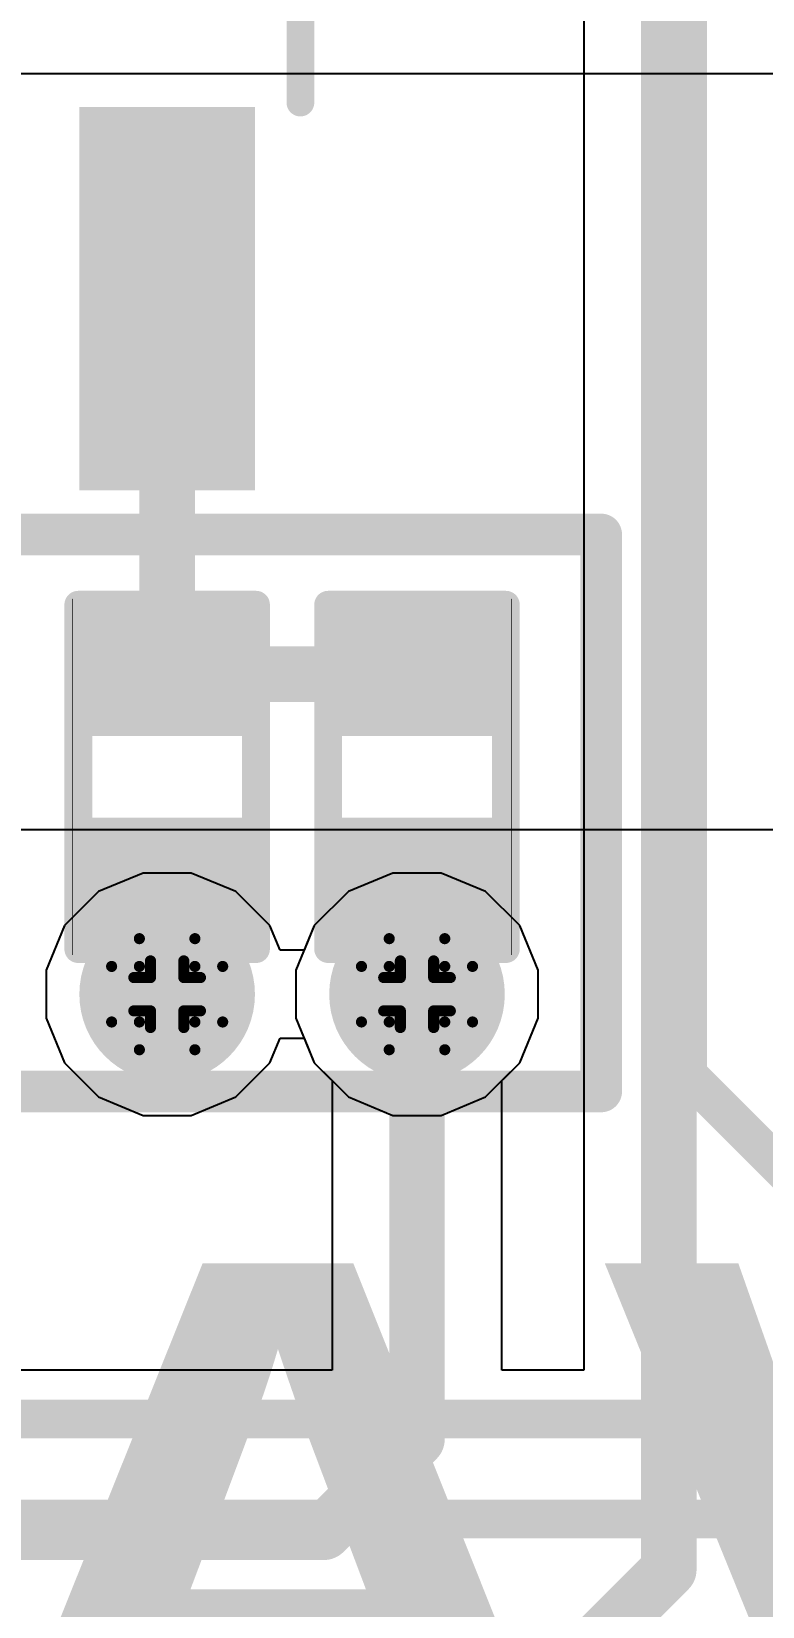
# Model space of a CAD drawing. Header units: inches. Extents: x -3 to 5259, y -3 to 5282.
# Drawn here: x 123.96 to 127.3, y 16.69 to 23.89 of the extents above; entities that cross this region are included whole.
import ezdxf

# ---------------------------------------------------------------- set-up
doc = ezdxf.new("R2010")
doc.units = ezdxf.units.IN
for name, color, linetype in [('Bottom Layer', 5, 'Continuous'), ('Bottom Solder', 6, 'Continuous'), ('Drill Drawing', 1, 'Continuous'), ('Layer 1', 16, 'Continuous'), ('Layer 2', 76, 'Continuous'), ('Top Layer', 1, 'Continuous'), ('Top Overlay', 2, 'Continuous'), ('Top Paste', 8, 'Continuous'), ('Top Solder', 216, 'Continuous'), ('Via Holes', 16, 'Continuous')]:
    doc.layers.add(name, color=color, linetype=linetype)
doc.styles.add('Arial Black_Bold', font='', dxfattribs={"height": 0.2})
doc.styles.get('Arial Black_Bold').set_extended_font_data('Arial Black', bold=True)

# ---------------------------------------------------------------- blocks, each defined once
blk = doc.blocks.new('SOIC_8_0_154___3_90___W______21')
at = {"layer": 'Top Layer'}
blk.add_hatch(color=1, dxfattribs=at).paths.add_polyline_path([(1.92499996, 1.6050006), (1.92499996, 2.2049994), (3.474999399999999, 2.2049994), (3.474999399999999, 1.6050006)])
at = {"layer": 'Top Paste'}
blk.add_hatch(color=8, dxfattribs=at).paths.add_polyline_path([(1.92499996, 1.6050006), (1.92499996, 2.2049994), (3.474999399999999, 2.2049994), (3.474999399999999, 1.6050006)])
at = {"layer": 'Top Solder'}
blk.add_hatch(color=216, dxfattribs=at).paths.add_polyline_path([(1.82339996, 1.5034006), (1.82339996, 2.3065994), (3.5765994, 2.3065994), (3.5765994, 1.5034006)])
at = {"layer": 'Top Overlay'}
blk.add_lwpolyline([(1.8034, 2.5146, 0.127, 0.127, 0), (-1.8288, 2.5146, 0.127, 0.127, 0)], format="xyseb", dxfattribs=at)
blk.add_lwpolyline([(1.77165, 2.5146, 0.0635, 0.0635, 1), (1.83515, 2.5146, 0.0635, 0.0635, 1)], format="xyseb", close=True, dxfattribs=at)
blk = doc.blocks.new('R___0402_87')
at = {"layer": 'Top Layer'}
for points in [[(-0.6985, -0.3175), (-0.6985, 0.3175), (-0.2412999999999999, 0.3175), (-0.2413, -0.3175)], [(0.2412999999999999, -0.3175), (0.2413, 0.3175), (0.6985, 0.3175), (0.6985, -0.3175)]]:
    blk.add_hatch(color=1, dxfattribs=at).paths.add_polyline_path(points)
at = {"layer": 'Top Paste'}
for points in [[(-0.6985, -0.3175), (-0.6985, 0.3175), (-0.2412999999999999, 0.3175), (-0.2413, -0.3175)], [(0.2412999999999999, -0.3175), (0.2413, 0.3175), (0.6985, 0.3175), (0.6985, -0.3175)]]:
    blk.add_hatch(color=8, dxfattribs=at).paths.add_polyline_path(points)
at = {"layer": 'Top Solder'}
for points in [[(-0.75350116, -0.37250116), (-0.75350116, 0.37250116), (-0.1862988399999999, 0.37250116), (-0.18629884, -0.37250116)], [(0.1862988399999999, -0.37250116), (0.18629884, 0.37250116), (0.75350116, 0.37250116), (0.75350116, -0.37250116)]]:
    blk.add_hatch(color=216, dxfattribs=at).paths.add_polyline_path(points)
at = {"layer": 'Top Overlay'}
for points in [[(-0.7874, 0.4064, 0.127, 0.127, 0), (0.7874, 0.4064, 0.127, 0.127, 0)], [(-0.7874, 0.4064, 0.127, 0.127, 0), (-0.7874, -0.4064, 0.127, 0.127, 0)], [(0.7874, 0.4064, 0.127, 0.127, 0), (0.7874, -0.4064, 0.127, 0.127, 0)], [(-0.7874, -0.4064, 0.127, 0.127, 0), (0.7874, -0.4064, 0.127, 0.127, 0)], [(-0.8128, -0.4318, 0.0032258, 0.0032258, 0), (0.8128, -0.4318, 0.0032258, 0.0032258, 0)]]:
    blk.add_lwpolyline(points, format="xyseb", dxfattribs=at)
for points in [[(-0.8191499999999999, 0.4064, 0.0635, 0.0635, 1), (-0.7556499999999999, 0.4064, 0.0635, 0.0635, 1)], [(-0.8191499999999999, 0.4064, 0.0635, 0.0635, 1), (-0.7556499999999999, 0.4064, 0.0635, 0.0635, 1)], [(0.7556499999999999, 0.4064, 0.0635, 0.0635, 1), (0.8191499999999999, 0.4064, 0.0635, 0.0635, 1)], [(0.7556499999999999, 0.4064, 0.0635, 0.0635, 1), (0.8191499999999999, 0.4064, 0.0635, 0.0635, 1)], [(-0.8191499999999999, -0.4064, 0.0635, 0.0635, 1), (-0.7556499999999999, -0.4064, 0.0635, 0.0635, 1)], [(-0.8191499999999999, -0.4064, 0.0635, 0.0635, 1), (-0.7556499999999999, -0.4064, 0.0635, 0.0635, 1)], [(0.7556499999999999, -0.4064, 0.0635, 0.0635, 1), (0.8191499999999999, -0.4064, 0.0635, 0.0635, 1)], [(0.7556499999999999, -0.4064, 0.0635, 0.0635, 1), (0.8191499999999999, -0.4064, 0.0635, 0.0635, 1)], [(-0.81360518, -0.4318, 0.0016129, 0.0016129, 1), (-0.8119948199999999, -0.4318, 0.0016129, 0.0016129, 1)], [(0.8119948199999999, -0.4318, 0.0016129, 0.0016129, 1), (0.81360518, -0.4318, 0.0016129, 0.0016129, 1)]]:
    blk.add_lwpolyline(points, format="xyseb", close=True, dxfattribs=at)
blk = doc.blocks.new('R___0402_88')
at = {"layer": 'Top Layer'}
for points in [[(-0.6985025399999999, -0.3175), (-0.6985025399999999, 0.3174999999999999), (-0.2413025400000001, 0.3175), (-0.2413025399999999, -0.3174999999999999)], [(0.2413000000000001, -0.3175), (0.2412999999999999, 0.3174999999999999), (0.6985, 0.3175), (0.6985, -0.3174999999999999)]]:
    blk.add_hatch(color=1, dxfattribs=at).paths.add_polyline_path(points)
at = {"layer": 'Top Paste'}
for points in [[(-0.6985025399999999, -0.3175), (-0.6985025399999999, 0.3174999999999999), (-0.2413025400000001, 0.3175), (-0.2413025399999999, -0.3174999999999999)], [(0.2413000000000001, -0.3175), (0.2412999999999999, 0.3174999999999999), (0.6985, 0.3175), (0.6985, -0.3174999999999999)]]:
    blk.add_hatch(color=8, dxfattribs=at).paths.add_polyline_path(points)
at = {"layer": 'Top Solder'}
for points in [[(-0.7535037, -0.3725011600000001), (-0.7535037, 0.3725011599999999), (-0.1863013800000001, 0.3725011600000001), (-0.1863013799999999, -0.3725011599999999)], [(0.18629884, -0.3725011600000001), (0.1862988399999999, 0.3725011599999999), (0.75350116, 0.3725011600000001), (0.75350116, -0.3725011599999999)]]:
    blk.add_hatch(color=216, dxfattribs=at).paths.add_polyline_path(points)
at = {"layer": 'Top Overlay'}
for points in [[(0.7874, 0.4064, 0.127, 0.127, 0), (-0.7874, 0.4064, 0.127, 0.127, 0)], [(-0.7874, -0.4064, 0.127, 0.127, 0), (-0.7874, 0.4064, 0.127, 0.127, 0)], [(0.7874, -0.4064, 0.127, 0.127, 0), (0.7874, 0.4064, 0.127, 0.127, 0)], [(0.7874, -0.4064, 0.127, 0.127, 0), (-0.7874, -0.4064, 0.127, 0.127, 0)], [(0.8127974599999999, -0.4318, 0.0032258, 0.0032258, 0), (-0.8128, -0.4318, 0.0032258, 0.0032258, 0)]]:
    blk.add_lwpolyline(points, format="xyseb", dxfattribs=at)
for points in [[(-0.8191499999999999, 0.4064, 0.0635, 0.0635, 1), (-0.7556499999999999, 0.4064, 0.0635, 0.0635, 1)], [(-0.8191499999999999, 0.4064, 0.0635, 0.0635, 1), (-0.7556499999999999, 0.4064, 0.0635, 0.0635, 1)], [(0.7556499999999999, 0.4064, 0.0635, 0.0635, 1), (0.8191499999999999, 0.4064, 0.0635, 0.0635, 1)], [(0.7556499999999999, 0.4064, 0.0635, 0.0635, 1), (0.8191499999999999, 0.4064, 0.0635, 0.0635, 1)], [(-0.8191499999999999, -0.4064, 0.0635, 0.0635, 1), (-0.7556499999999999, -0.4064, 0.0635, 0.0635, 1)], [(-0.8191499999999999, -0.4064, 0.0635, 0.0635, 1), (-0.7556499999999999, -0.4064, 0.0635, 0.0635, 1)], [(0.7556499999999999, -0.4064, 0.0635, 0.0635, 1), (0.8191499999999999, -0.4064, 0.0635, 0.0635, 1)], [(0.7556499999999999, -0.4064, 0.0635, 0.0635, 1), (0.8191499999999999, -0.4064, 0.0635, 0.0635, 1)], [(-0.81360518, -0.4318, 0.0016129, 0.0016129, 1), (-0.8119948199999999, -0.4318, 0.0016129, 0.0016129, 1)], [(0.81199228, -0.4318, 0.0016129, 0.0016129, 1), (0.8136026399999999, -0.4318, 0.0016129, 0.0016129, 1)]]:
    blk.add_lwpolyline(points, format="xyseb", close=True, dxfattribs=at)

msp = doc.modelspace()

# ---------------------------------------------------------------- hatches: boundary and pattern name
at = {"layer": 'Bottom Layer'}
h = msp.add_hatch(color=5, dxfattribs=at)
edge = h.paths.add_edge_path()
edge.add_arc((124.57844782, 19.48589956), 0.2999994, 0, 360)
h = msp.add_hatch(color=5, dxfattribs=at)
edge = h.paths.add_edge_path()
edge.add_arc((125.72128526, 19.48589956), 0.2999994, 0, 360)
at = {"layer": 'Bottom Solder'}
h = msp.add_hatch(color=6, dxfattribs=at)
edge = h.paths.add_edge_path()
edge.add_arc((124.57844782, 19.48589956), 0.4015993999999999, 0, 360)
h = msp.add_hatch(color=6, dxfattribs=at)
edge = h.paths.add_edge_path()
edge.add_arc((125.72128526, 19.48589956), 0.4015993999999999, 0, 360)
at = {"layer": 'Layer 1'}
h = msp.add_hatch(color=16, dxfattribs=at)
edge = h.paths.add_edge_path()
edge.add_arc((124.57844782, 19.48589956), 0.2999994, 0, 360)
h = msp.add_hatch(color=16, dxfattribs=at)
edge = h.paths.add_edge_path()
edge.add_arc((125.72128526, 19.48589956), 0.2999994, 0, 360)
at = {"layer": 'Layer 2'}
h = msp.add_hatch(color=76, dxfattribs=at)
edge = h.paths.add_edge_path()
edge.add_arc((124.57844782, 19.48589956), 0.2999994, 0, 360)
h = msp.add_hatch(color=76, dxfattribs=at)
edge = h.paths.add_edge_path()
edge.add_arc((125.72128526, 19.48589956), 0.2999994, 0, 360)
at = {"layer": 'Top Layer'}
for points in [[(124.87915334, 20.01074738), (124.2770311, 20.01074738), (124.2770311, 19.4859021), (124.87915334, 19.4859021)], [(126.02199078, 20.008596), (125.41986854, 20.008596), (125.41986854, 19.48375072), (126.02199078, 19.48375072)]]:
    msp.add_hatch(color=1, dxfattribs=at).paths.add_polyline_path(points)
h = msp.add_hatch(color=1, dxfattribs=at)
edge = h.paths.add_edge_path()
edge.add_arc((124.57844782, 19.48589956), 0.2999994, 0, 360)
h = msp.add_hatch(color=1, dxfattribs=at)
edge = h.paths.add_edge_path()
edge.add_arc((125.72128526, 19.48589956), 0.2999994, 0, 360)
at = {"layer": 'Top Solder'}
h = msp.add_hatch(color=216, dxfattribs=at)
edge = h.paths.add_edge_path()
edge.add_arc((124.57844782, 19.48589956), 0.4015993999999999, 0, 360)
h = msp.add_hatch(color=216, dxfattribs=at)
edge = h.paths.add_edge_path()
edge.add_arc((125.72128526, 19.48589956), 0.4015993999999999, 0, 360)
at = {"layer": 'Via Holes'}
h = msp.add_hatch(color=7, dxfattribs=at)
edge = h.paths.add_edge_path()
edge.add_arc((124.57844782, 19.48589956), 0.1499997, 0, 360)
h = msp.add_hatch(color=7, dxfattribs=at)
edge = h.paths.add_edge_path()
edge.add_arc((125.72128526, 19.48589956), 0.1499997, 0, 360)

# ---------------------------------------------------------------- linework, layer by layer
at = {"layer": 'Bottom Layer'}
for p, q in [((124.46824992, 20.03989896), (124.26463336, 19.95555826)), ((124.46824992, 20.03989896), (124.26463336, 19.95555826)), ((124.68864572, 20.03989896), (124.46824992, 20.03989896)), ((124.68864572, 20.03989896), (124.46824992, 20.03989896)), ((124.89226228, 19.95555826), (124.68864572, 20.03989896)), ((124.89226228, 19.95555826), (124.68864572, 20.03989896)), ((125.61108736, 20.03989896), (125.4074708, 19.95555826)), ((125.61108736, 20.03989896), (125.4074708, 19.95555826)), ((125.83148316, 20.03989896), (125.61108736, 20.03989896)), ((125.83148316, 20.03989896), (125.61108736, 20.03989896)), ((126.03509972, 19.95555826), (125.83148316, 20.03989896)), ((126.03509972, 19.95555826), (125.83148316, 20.03989896)), ((124.26463336, 19.95555826), (124.10878912, 19.79971402)), ((124.26463336, 19.95555826), (124.10878912, 19.79971402)), ((125.04810652, 19.79971402), (124.89226228, 19.95555826)), ((125.04810652, 19.79971402), (124.89226228, 19.95555826)), ((125.4074708, 19.95555826), (125.25162656, 19.79971402)), ((125.4074708, 19.95555826), (125.25162656, 19.79971402)), ((126.19094396, 19.79971402), (126.03509972, 19.95555826)), ((126.19094396, 19.79971402), (126.03509972, 19.95555826)), ((124.10878912, 19.79971402), (124.02444842, 19.59609746)), ((124.10878912, 19.79971402), (124.02444842, 19.59609746)), ((125.09488062, 19.6867907), (125.04810652, 19.79971402)), ((125.09488062, 19.6867907), (125.04810652, 19.79971402)), ((125.25162656, 19.79971402), (125.20485246, 19.6867907)), ((125.25162656, 19.79971402), (125.20485246, 19.6867907)), ((126.27528466, 19.59609746), (126.19094396, 19.79971402)), ((126.27528466, 19.59609746), (126.19094396, 19.79971402)), ((125.20485246, 19.6867907), (125.09488062, 19.6867907)), ((125.20485246, 19.6867907), (125.09488062, 19.6867907)), ((124.02444842, 19.59609746), (124.02444842, 19.37570166)), ((124.02444842, 19.59609746), (124.02444842, 19.37570166)), ((126.27528466, 19.37570166), (126.27528466, 19.59609746)), ((126.27528466, 19.37570166), (126.27528466, 19.59609746)), ((124.02444842, 19.37570166), (124.10878912, 19.1720851)), ((124.02444842, 19.37570166), (124.10878912, 19.1720851)), ((126.19094396, 19.1720851), (126.27528466, 19.37570166)), ((126.19094396, 19.1720851), (126.27528466, 19.37570166)), ((125.04810652, 19.1720851), (125.09488062, 19.28500842)), ((125.04810652, 19.1720851), (125.09488062, 19.28500842)), ((125.09488062, 19.28500842), (125.20485246, 19.28500842)), ((125.09488062, 19.28500842), (125.20485246, 19.28500842)), ((125.20485246, 19.28500842), (125.25162656, 19.1720851)), ((125.20485246, 19.28500842), (125.25162656, 19.1720851)), ((124.10878912, 19.1720851), (124.26463336, 19.01624086)), ((124.10878912, 19.1720851), (124.26463336, 19.01624086)), ((124.89226228, 19.01624086), (125.04810652, 19.1720851)), ((124.89226228, 19.01624086), (125.04810652, 19.1720851)), ((125.25162656, 19.1720851), (125.4074708, 19.01624086)), ((125.25162656, 19.1720851), (125.4074708, 19.01624086)), ((126.03509972, 19.01624086), (126.19094396, 19.1720851)), ((126.03509972, 19.01624086), (126.19094396, 19.1720851)), ((124.26463336, 19.01624086), (124.46824992, 18.93190016)), ((124.26463336, 19.01624086), (124.46824992, 18.93190016)), ((124.68864572, 18.93190016), (124.89226228, 19.01624086)), ((124.68864572, 18.93190016), (124.89226228, 19.01624086)), ((125.4074708, 19.01624086), (125.61108736, 18.93190016)), ((125.4074708, 19.01624086), (125.61108736, 18.93190016)), ((125.83148316, 18.93190016), (126.03509972, 19.01624086)), ((125.83148316, 18.93190016), (126.03509972, 19.01624086)), ((124.46824992, 18.93190016), (124.68864572, 18.93190016)), ((124.46824992, 18.93190016), (124.68864572, 18.93190016)), ((125.61108736, 18.93190016), (125.83148316, 18.93190016)), ((125.61108736, 18.93190016), (125.83148316, 18.93190016))]:
    msp.add_line(p, q, dxfattribs=at)
at = {"layer": 'Drill Drawing'}
for points in [[(124.45144782, 19.61289956, 0.0508, 0.0508, 0), (124.45144782, 19.73989956, 0.0508, 0.0508, 0)], [(124.45144782, 19.73989956, 0.0508, 0.0508, 0), (124.70544782, 19.73989956, 0.0508, 0.0508, 0)], [(124.70544782, 19.61289956, 0.0508, 0.0508, 0), (124.70544782, 19.73989956, 0.0508, 0.0508, 0)], [(125.59428526, 19.61289956, 0.0508, 0.0508, 0), (125.59428526, 19.73989956, 0.0508, 0.0508, 0)], [(125.59428526, 19.73989956, 0.0508, 0.0508, 0), (125.84828526, 19.73989956, 0.0508, 0.0508, 0)], [(125.84828526, 19.61289956, 0.0508, 0.0508, 0), (125.84828526, 19.73989956, 0.0508, 0.0508, 0)], [(124.50224782, 19.56209956, 0.0508, 0.0508, 0), (124.50224782, 19.63829956, 0.0508, 0.0508, 0)], [(124.50224782, 19.63829956, 0.0508, 0.0508, 0), (124.65464782, 19.63829956, 0.0508, 0.0508, 0)], [(124.65464782, 19.56209956, 0.0508, 0.0508, 0), (124.65464782, 19.63829956, 0.0508, 0.0508, 0)], [(125.64508526, 19.56209956, 0.0508, 0.0508, 0), (125.64508526, 19.63829956, 0.0508, 0.0508, 0)], [(125.64508526, 19.63829956, 0.0508, 0.0508, 0), (125.79748526, 19.63829956, 0.0508, 0.0508, 0)], [(125.79748526, 19.56209956, 0.0508, 0.0508, 0), (125.79748526, 19.63829956, 0.0508, 0.0508, 0)], [(124.32444782, 19.35889956, 0.0508, 0.0508, 0), (124.32444782, 19.61289956, 0.0508, 0.0508, 0)], [(124.32444782, 19.61289956, 0.0508, 0.0508, 0), (124.45144782, 19.61289956, 0.0508, 0.0508, 0)], [(124.70544782, 19.61289956, 0.0508, 0.0508, 0), (124.83244782, 19.61289956, 0.0508, 0.0508, 0)], [(124.83244782, 19.35889956, 0.0508, 0.0508, 0), (124.83244782, 19.61289956, 0.0508, 0.0508, 0)], [(125.46728526, 19.35889956, 0.0508, 0.0508, 0), (125.46728526, 19.61289956, 0.0508, 0.0508, 0)], [(125.46728526, 19.61289956, 0.0508, 0.0508, 0), (125.59428526, 19.61289956, 0.0508, 0.0508, 0)], [(125.84828526, 19.61289956, 0.0508, 0.0508, 0), (125.97528526, 19.61289956, 0.0508, 0.0508, 0)], [(125.97528526, 19.35889956, 0.0508, 0.0508, 0), (125.97528526, 19.61289956, 0.0508, 0.0508, 0)], [(124.42604782, 19.40969956, 0.0508, 0.0508, 0), (124.42604782, 19.56209956, 0.0508, 0.0508, 0)], [(124.42604782, 19.56209956, 0.0508, 0.0508, 0), (124.50224782, 19.56209956, 0.0508, 0.0508, 0)], [(124.65464782, 19.56209956, 0.0508, 0.0508, 0), (124.73084782, 19.56209956, 0.0508, 0.0508, 0)], [(124.73084782, 19.40969956, 0.0508, 0.0508, 0), (124.73084782, 19.56209956, 0.0508, 0.0508, 0)], [(125.56888526, 19.40969956, 0.0508, 0.0508, 0), (125.56888526, 19.56209956, 0.0508, 0.0508, 0)], [(125.56888526, 19.56209956, 0.0508, 0.0508, 0), (125.64508526, 19.56209956, 0.0508, 0.0508, 0)], [(125.79748526, 19.56209956, 0.0508, 0.0508, 0), (125.87368526, 19.56209956, 0.0508, 0.0508, 0)], [(125.87368526, 19.40969956, 0.0508, 0.0508, 0), (125.87368526, 19.56209956, 0.0508, 0.0508, 0)], [(124.32444782, 19.35889956, 0.0508, 0.0508, 0), (124.45144782, 19.35889956, 0.0508, 0.0508, 0)], [(124.42604782, 19.40969956, 0.0508, 0.0508, 0), (124.50224782, 19.40969956, 0.0508, 0.0508, 0)], [(124.45144782, 19.23189956, 0.0508, 0.0508, 0), (124.45144782, 19.35889956, 0.0508, 0.0508, 0)], [(124.50224782, 19.33349956, 0.0508, 0.0508, 0), (124.50224782, 19.40969956, 0.0508, 0.0508, 0)], [(124.65464782, 19.40969956, 0.0508, 0.0508, 0), (124.73084782, 19.40969956, 0.0508, 0.0508, 0)], [(124.65464782, 19.33349956, 0.0508, 0.0508, 0), (124.65464782, 19.40969956, 0.0508, 0.0508, 0)], [(124.70544782, 19.35889956, 0.0508, 0.0508, 0), (124.83244782, 19.35889956, 0.0508, 0.0508, 0)], [(124.70544782, 19.23189956, 0.0508, 0.0508, 0), (124.70544782, 19.35889956, 0.0508, 0.0508, 0)], [(125.46728526, 19.35889956, 0.0508, 0.0508, 0), (125.59428526, 19.35889956, 0.0508, 0.0508, 0)], [(125.56888526, 19.40969956, 0.0508, 0.0508, 0), (125.64508526, 19.40969956, 0.0508, 0.0508, 0)], [(125.59428526, 19.23189956, 0.0508, 0.0508, 0), (125.59428526, 19.35889956, 0.0508, 0.0508, 0)], [(125.64508526, 19.33349956, 0.0508, 0.0508, 0), (125.64508526, 19.40969956, 0.0508, 0.0508, 0)], [(125.79748526, 19.40969956, 0.0508, 0.0508, 0), (125.87368526, 19.40969956, 0.0508, 0.0508, 0)], [(125.79748526, 19.33349956, 0.0508, 0.0508, 0), (125.79748526, 19.40969956, 0.0508, 0.0508, 0)], [(125.84828526, 19.35889956, 0.0508, 0.0508, 0), (125.97528526, 19.35889956, 0.0508, 0.0508, 0)], [(125.84828526, 19.23189956, 0.0508, 0.0508, 0), (125.84828526, 19.35889956, 0.0508, 0.0508, 0)], [(124.50224782, 19.33349956, 0.0508, 0.0508, 0), (124.65464782, 19.33349956, 0.0508, 0.0508, 0)], [(125.64508526, 19.33349956, 0.0508, 0.0508, 0), (125.79748526, 19.33349956, 0.0508, 0.0508, 0)], [(124.45144782, 19.23189956, 0.0508, 0.0508, 0), (124.70544782, 19.23189956, 0.0508, 0.0508, 0)], [(125.59428526, 19.23189956, 0.0508, 0.0508, 0), (125.84828526, 19.23189956, 0.0508, 0.0508, 0)]]:
    msp.add_lwpolyline(points, format="xyseb", dxfattribs=at)
for points in [[(124.43874782, 19.73989956, 0.0254, 0.0254, 1), (124.46414782, 19.73989956, 0.0254, 0.0254, 1)], [(124.43874782, 19.73989956, 0.0254, 0.0254, 1), (124.46414782, 19.73989956, 0.0254, 0.0254, 1)], [(124.69274782, 19.73989956, 0.0254, 0.0254, 1), (124.71814782, 19.73989956, 0.0254, 0.0254, 1)], [(124.69274782, 19.73989956, 0.0254, 0.0254, 1), (124.71814782, 19.73989956, 0.0254, 0.0254, 1)], [(125.58158526, 19.73989956, 0.0254, 0.0254, 1), (125.60698526, 19.73989956, 0.0254, 0.0254, 1)], [(125.58158526, 19.73989956, 0.0254, 0.0254, 1), (125.60698526, 19.73989956, 0.0254, 0.0254, 1)], [(125.83558526, 19.73989956, 0.0254, 0.0254, 1), (125.86098526, 19.73989956, 0.0254, 0.0254, 1)], [(125.83558526, 19.73989956, 0.0254, 0.0254, 1), (125.86098526, 19.73989956, 0.0254, 0.0254, 1)], [(124.48954782, 19.63829956, 0.0254, 0.0254, 1), (124.51494782, 19.63829956, 0.0254, 0.0254, 1)], [(124.48954782, 19.63829956, 0.0254, 0.0254, 1), (124.51494782, 19.63829956, 0.0254, 0.0254, 1)], [(124.64194782, 19.63829956, 0.0254, 0.0254, 1), (124.66734782, 19.63829956, 0.0254, 0.0254, 1)], [(124.64194782, 19.63829956, 0.0254, 0.0254, 1), (124.66734782, 19.63829956, 0.0254, 0.0254, 1)], [(125.63238526, 19.63829956, 0.0254, 0.0254, 1), (125.65778526, 19.63829956, 0.0254, 0.0254, 1)], [(125.63238526, 19.63829956, 0.0254, 0.0254, 1), (125.65778526, 19.63829956, 0.0254, 0.0254, 1)], [(125.78478526, 19.63829956, 0.0254, 0.0254, 1), (125.81018526, 19.63829956, 0.0254, 0.0254, 1)], [(125.78478526, 19.63829956, 0.0254, 0.0254, 1), (125.81018526, 19.63829956, 0.0254, 0.0254, 1)], [(124.31174782, 19.61289956, 0.0254, 0.0254, 1), (124.33714782, 19.61289956, 0.0254, 0.0254, 1)], [(124.31174782, 19.61289956, 0.0254, 0.0254, 1), (124.33714782, 19.61289956, 0.0254, 0.0254, 1)], [(124.43874782, 19.61289956, 0.0254, 0.0254, 1), (124.46414782, 19.61289956, 0.0254, 0.0254, 1)], [(124.43874782, 19.61289956, 0.0254, 0.0254, 1), (124.46414782, 19.61289956, 0.0254, 0.0254, 1)], [(124.69274782, 19.61289956, 0.0254, 0.0254, 1), (124.71814782, 19.61289956, 0.0254, 0.0254, 1)], [(124.69274782, 19.61289956, 0.0254, 0.0254, 1), (124.71814782, 19.61289956, 0.0254, 0.0254, 1)], [(124.81974782, 19.61289956, 0.0254, 0.0254, 1), (124.84514782, 19.61289956, 0.0254, 0.0254, 1)], [(124.81974782, 19.61289956, 0.0254, 0.0254, 1), (124.84514782, 19.61289956, 0.0254, 0.0254, 1)], [(125.45458526, 19.61289956, 0.0254, 0.0254, 1), (125.47998526, 19.61289956, 0.0254, 0.0254, 1)], [(125.45458526, 19.61289956, 0.0254, 0.0254, 1), (125.47998526, 19.61289956, 0.0254, 0.0254, 1)], [(125.58158526, 19.61289956, 0.0254, 0.0254, 1), (125.60698526, 19.61289956, 0.0254, 0.0254, 1)], [(125.58158526, 19.61289956, 0.0254, 0.0254, 1), (125.60698526, 19.61289956, 0.0254, 0.0254, 1)], [(125.83558526, 19.61289956, 0.0254, 0.0254, 1), (125.86098526, 19.61289956, 0.0254, 0.0254, 1)], [(125.83558526, 19.61289956, 0.0254, 0.0254, 1), (125.86098526, 19.61289956, 0.0254, 0.0254, 1)], [(125.96258526, 19.61289956, 0.0254, 0.0254, 1), (125.98798526, 19.61289956, 0.0254, 0.0254, 1)], [(125.96258526, 19.61289956, 0.0254, 0.0254, 1), (125.98798526, 19.61289956, 0.0254, 0.0254, 1)], [(124.41334782, 19.56209956, 0.0254, 0.0254, 1), (124.43874782, 19.56209956, 0.0254, 0.0254, 1)], [(124.41334782, 19.56209956, 0.0254, 0.0254, 1), (124.43874782, 19.56209956, 0.0254, 0.0254, 1)], [(124.48954782, 19.56209956, 0.0254, 0.0254, 1), (124.51494782, 19.56209956, 0.0254, 0.0254, 1)], [(124.48954782, 19.56209956, 0.0254, 0.0254, 1), (124.51494782, 19.56209956, 0.0254, 0.0254, 1)], [(124.64194782, 19.56209956, 0.0254, 0.0254, 1), (124.66734782, 19.56209956, 0.0254, 0.0254, 1)], [(124.64194782, 19.56209956, 0.0254, 0.0254, 1), (124.66734782, 19.56209956, 0.0254, 0.0254, 1)], [(124.71814782, 19.56209956, 0.0254, 0.0254, 1), (124.74354782, 19.56209956, 0.0254, 0.0254, 1)], [(124.71814782, 19.56209956, 0.0254, 0.0254, 1), (124.74354782, 19.56209956, 0.0254, 0.0254, 1)], [(125.55618526, 19.56209956, 0.0254, 0.0254, 1), (125.58158526, 19.56209956, 0.0254, 0.0254, 1)], [(125.55618526, 19.56209956, 0.0254, 0.0254, 1), (125.58158526, 19.56209956, 0.0254, 0.0254, 1)], [(125.63238526, 19.56209956, 0.0254, 0.0254, 1), (125.65778526, 19.56209956, 0.0254, 0.0254, 1)], [(125.63238526, 19.56209956, 0.0254, 0.0254, 1), (125.65778526, 19.56209956, 0.0254, 0.0254, 1)], [(125.78478526, 19.56209956, 0.0254, 0.0254, 1), (125.81018526, 19.56209956, 0.0254, 0.0254, 1)], [(125.78478526, 19.56209956, 0.0254, 0.0254, 1), (125.81018526, 19.56209956, 0.0254, 0.0254, 1)], [(125.86098526, 19.56209956, 0.0254, 0.0254, 1), (125.88638526, 19.56209956, 0.0254, 0.0254, 1)], [(125.86098526, 19.56209956, 0.0254, 0.0254, 1), (125.88638526, 19.56209956, 0.0254, 0.0254, 1)], [(124.31174782, 19.35889956, 0.0254, 0.0254, 1), (124.33714782, 19.35889956, 0.0254, 0.0254, 1)], [(124.31174782, 19.35889956, 0.0254, 0.0254, 1), (124.33714782, 19.35889956, 0.0254, 0.0254, 1)], [(124.41334782, 19.40969956, 0.0254, 0.0254, 1), (124.43874782, 19.40969956, 0.0254, 0.0254, 1)], [(124.41334782, 19.40969956, 0.0254, 0.0254, 1), (124.43874782, 19.40969956, 0.0254, 0.0254, 1)], [(124.43874782, 19.35889956, 0.0254, 0.0254, 1), (124.46414782, 19.35889956, 0.0254, 0.0254, 1)], [(124.43874782, 19.35889956, 0.0254, 0.0254, 1), (124.46414782, 19.35889956, 0.0254, 0.0254, 1)], [(124.48954782, 19.40969956, 0.0254, 0.0254, 1), (124.51494782, 19.40969956, 0.0254, 0.0254, 1)], [(124.48954782, 19.40969956, 0.0254, 0.0254, 1), (124.51494782, 19.40969956, 0.0254, 0.0254, 1)], [(124.64194782, 19.40969956, 0.0254, 0.0254, 1), (124.66734782, 19.40969956, 0.0254, 0.0254, 1)], [(124.64194782, 19.40969956, 0.0254, 0.0254, 1), (124.66734782, 19.40969956, 0.0254, 0.0254, 1)], [(124.69274782, 19.35889956, 0.0254, 0.0254, 1), (124.71814782, 19.35889956, 0.0254, 0.0254, 1)], [(124.69274782, 19.35889956, 0.0254, 0.0254, 1), (124.71814782, 19.35889956, 0.0254, 0.0254, 1)], [(124.71814782, 19.40969956, 0.0254, 0.0254, 1), (124.74354782, 19.40969956, 0.0254, 0.0254, 1)], [(124.71814782, 19.40969956, 0.0254, 0.0254, 1), (124.74354782, 19.40969956, 0.0254, 0.0254, 1)], [(124.81974782, 19.35889956, 0.0254, 0.0254, 1), (124.84514782, 19.35889956, 0.0254, 0.0254, 1)], [(124.81974782, 19.35889956, 0.0254, 0.0254, 1), (124.84514782, 19.35889956, 0.0254, 0.0254, 1)], [(125.45458526, 19.35889956, 0.0254, 0.0254, 1), (125.47998526, 19.35889956, 0.0254, 0.0254, 1)], [(125.45458526, 19.35889956, 0.0254, 0.0254, 1), (125.47998526, 19.35889956, 0.0254, 0.0254, 1)], [(125.55618526, 19.40969956, 0.0254, 0.0254, 1), (125.58158526, 19.40969956, 0.0254, 0.0254, 1)], [(125.55618526, 19.40969956, 0.0254, 0.0254, 1), (125.58158526, 19.40969956, 0.0254, 0.0254, 1)], [(125.58158526, 19.35889956, 0.0254, 0.0254, 1), (125.60698526, 19.35889956, 0.0254, 0.0254, 1)], [(125.58158526, 19.35889956, 0.0254, 0.0254, 1), (125.60698526, 19.35889956, 0.0254, 0.0254, 1)], [(125.63238526, 19.40969956, 0.0254, 0.0254, 1), (125.65778526, 19.40969956, 0.0254, 0.0254, 1)], [(125.63238526, 19.40969956, 0.0254, 0.0254, 1), (125.65778526, 19.40969956, 0.0254, 0.0254, 1)], [(125.78478526, 19.40969956, 0.0254, 0.0254, 1), (125.81018526, 19.40969956, 0.0254, 0.0254, 1)], [(125.78478526, 19.40969956, 0.0254, 0.0254, 1), (125.81018526, 19.40969956, 0.0254, 0.0254, 1)], [(125.83558526, 19.35889956, 0.0254, 0.0254, 1), (125.86098526, 19.35889956, 0.0254, 0.0254, 1)], [(125.83558526, 19.35889956, 0.0254, 0.0254, 1), (125.86098526, 19.35889956, 0.0254, 0.0254, 1)], [(125.86098526, 19.40969956, 0.0254, 0.0254, 1), (125.88638526, 19.40969956, 0.0254, 0.0254, 1)], [(125.86098526, 19.40969956, 0.0254, 0.0254, 1), (125.88638526, 19.40969956, 0.0254, 0.0254, 1)], [(125.96258526, 19.35889956, 0.0254, 0.0254, 1), (125.98798526, 19.35889956, 0.0254, 0.0254, 1)], [(125.96258526, 19.35889956, 0.0254, 0.0254, 1), (125.98798526, 19.35889956, 0.0254, 0.0254, 1)], [(124.48954782, 19.33349956, 0.0254, 0.0254, 1), (124.51494782, 19.33349956, 0.0254, 0.0254, 1)], [(124.48954782, 19.33349956, 0.0254, 0.0254, 1), (124.51494782, 19.33349956, 0.0254, 0.0254, 1)], [(124.64194782, 19.33349956, 0.0254, 0.0254, 1), (124.66734782, 19.33349956, 0.0254, 0.0254, 1)], [(124.64194782, 19.33349956, 0.0254, 0.0254, 1), (124.66734782, 19.33349956, 0.0254, 0.0254, 1)], [(125.63238526, 19.33349956, 0.0254, 0.0254, 1), (125.65778526, 19.33349956, 0.0254, 0.0254, 1)], [(125.63238526, 19.33349956, 0.0254, 0.0254, 1), (125.65778526, 19.33349956, 0.0254, 0.0254, 1)], [(125.78478526, 19.33349956, 0.0254, 0.0254, 1), (125.81018526, 19.33349956, 0.0254, 0.0254, 1)], [(125.78478526, 19.33349956, 0.0254, 0.0254, 1), (125.81018526, 19.33349956, 0.0254, 0.0254, 1)], [(124.43874782, 19.23189956, 0.0254, 0.0254, 1), (124.46414782, 19.23189956, 0.0254, 0.0254, 1)], [(124.43874782, 19.23189956, 0.0254, 0.0254, 1), (124.46414782, 19.23189956, 0.0254, 0.0254, 1)], [(124.69274782, 19.23189956, 0.0254, 0.0254, 1), (124.71814782, 19.23189956, 0.0254, 0.0254, 1)], [(124.69274782, 19.23189956, 0.0254, 0.0254, 1), (124.71814782, 19.23189956, 0.0254, 0.0254, 1)], [(125.58158526, 19.23189956, 0.0254, 0.0254, 1), (125.60698526, 19.23189956, 0.0254, 0.0254, 1)], [(125.58158526, 19.23189956, 0.0254, 0.0254, 1), (125.60698526, 19.23189956, 0.0254, 0.0254, 1)], [(125.83558526, 19.23189956, 0.0254, 0.0254, 1), (125.86098526, 19.23189956, 0.0254, 0.0254, 1)], [(125.83558526, 19.23189956, 0.0254, 0.0254, 1), (125.86098526, 19.23189956, 0.0254, 0.0254, 1)]]:
    msp.add_lwpolyline(points, format="xyseb", close=True, dxfattribs=at)
at = {"layer": 'Layer 1'}
for p, q in [((124.46824992, 20.03989896), (124.26463336, 19.95555826)), ((124.68864572, 20.03989896), (124.46824992, 20.03989896)), ((124.89226228, 19.95555826), (124.68864572, 20.03989896)), ((125.61108736, 20.03989896), (125.4074708, 19.95555826)), ((125.83148316, 20.03989896), (125.61108736, 20.03989896)), ((126.03509972, 19.95555826), (125.83148316, 20.03989896)), ((124.26463336, 19.95555826), (124.10878912, 19.79971402)), ((125.04810652, 19.79971402), (124.89226228, 19.95555826)), ((125.4074708, 19.95555826), (125.25162656, 19.79971402)), ((126.19094396, 19.79971402), (126.03509972, 19.95555826)), ((124.10878912, 19.79971402), (124.02444842, 19.59609746)), ((125.09488062, 19.6867907), (125.04810652, 19.79971402)), ((125.25162656, 19.79971402), (125.20485246, 19.6867907)), ((126.27528466, 19.59609746), (126.19094396, 19.79971402)), ((125.20485246, 19.6867907), (125.09488062, 19.6867907)), ((124.02444842, 19.59609746), (124.02444842, 19.37570166)), ((126.27528466, 19.37570166), (126.27528466, 19.59609746)), ((124.02444842, 19.37570166), (124.10878912, 19.1720851)), ((126.19094396, 19.1720851), (126.27528466, 19.37570166)), ((125.04810652, 19.1720851), (125.09488062, 19.28500842)), ((125.09488062, 19.28500842), (125.20485246, 19.28500842)), ((125.20485246, 19.28500842), (125.25162656, 19.1720851)), ((124.10878912, 19.1720851), (124.26463336, 19.01624086)), ((124.89226228, 19.01624086), (125.04810652, 19.1720851)), ((125.25162656, 19.1720851), (125.4074708, 19.01624086)), ((126.03509972, 19.01624086), (126.19094396, 19.1720851)), ((124.26463336, 19.01624086), (124.46824992, 18.93190016)), ((124.68864572, 18.93190016), (124.89226228, 19.01624086)), ((125.4074708, 19.01624086), (125.61108736, 18.93190016)), ((125.83148316, 18.93190016), (126.03509972, 19.01624086)), ((124.46824992, 18.93190016), (124.68864572, 18.93190016)), ((125.61108736, 18.93190016), (125.83148316, 18.93190016))]:
    msp.add_line(p, q, dxfattribs=at)
at = {"layer": 'Layer 2'}
for p, q in [((126.48453494, 29.39339308), (126.48453494, 17.76730762)), ((125.61108736, 20.03989896), (125.4074708, 19.95555826)), ((125.83148316, 20.03989896), (125.61108736, 20.03989896)), ((126.03509972, 19.95555826), (125.83148316, 20.03989896)), ((125.4074708, 19.95555826), (125.25162656, 19.79971402)), ((126.19094396, 19.79971402), (126.03509972, 19.95555826)), ((125.25162656, 19.79971402), (125.16728586, 19.59609746)), ((126.27528466, 19.59609746), (126.19094396, 19.79971402)), ((125.16728586, 19.59609746), (125.16728586, 19.37570166)), ((126.27528466, 19.37570166), (126.27528466, 19.59609746)), ((125.16728586, 19.37570166), (125.25162656, 19.1720851)), ((126.19094396, 19.1720851), (126.27528466, 19.37570166)), ((125.25162656, 19.1720851), (125.3328202, 19.09089146)), ((126.10975032, 19.09089146), (126.19094396, 19.1720851)), ((125.3328202, 19.09089146), (125.3328202, 17.76730762)), ((126.10975032, 17.76730762), (126.10975032, 19.09089146)), ((125.3328202, 17.76730762), (113.63753752, 17.76730762)), ((126.48453494, 17.76730762), (126.10975032, 17.76730762))]:
    msp.add_line(p, q, dxfattribs=at)
for points in [[(126.873, 16.85443162, 0.254, 0.254, 0), (126.873, 29.78866788, 0.254, 0.254, 0)], [(125.72128526, 17.45133416, 0.254, 0.254, 0), (125.72128526, 19.48589956, 0.254, 0.254, 0)], [(125.29554824, 17.02559714, 0.254, 0.254, 0), (125.72128526, 17.45133416, 0.254, 0.254, 0)], [(67.14814104, 17.02559714, 0.254, 0.254, 0), (125.29554824, 17.02559714, 0.254, 0.254, 0)], [(126.53616552, 16.51759714, 0.254, 0.254, 0), (126.873, 16.85443162, 0.254, 0.254, 0)]]:
    msp.add_lwpolyline(points, format="xyseb", dxfattribs=at)
for points in [[(125.65778526, 19.48589956, 0.127, 0.127, 1), (125.78478526, 19.48589956, 0.127, 0.127, 1)], [(125.65778526, 17.45133416, 0.127, 0.127, 1), (125.78478526, 17.45133416, 0.127, 0.127, 1)], [(125.65778526, 17.45133416, 0.127, 0.127, 1), (125.78478526, 17.45133416, 0.127, 0.127, 1)], [(125.23204824, 17.02559714, 0.127, 0.127, 1), (125.35904824, 17.02559714, 0.127, 0.127, 1)], [(125.23204824, 17.02559714, 0.127, 0.127, 1), (125.35904824, 17.02559714, 0.127, 0.127, 1)], [(126.8095, 16.85443162, 0.127, 0.127, 1), (126.9365, 16.85443162, 0.127, 0.127, 1)], [(126.8095, 16.85443162, 0.127, 0.127, 1), (126.9365, 16.85443162, 0.127, 0.127, 1)]]:
    msp.add_lwpolyline(points, format="xyseb", close=True, dxfattribs=at)
at = {"layer": 'Top Layer'}
for p, q in [((119.69684976, 23.69565238), (133.09597206, 23.69565238)), ((133.09595174, 20.23827042), (119.69680404, 20.23827042))]:
    msp.add_line(p, q, dxfattribs=at)
for points in [[(126.95910854, 19.11891782, 0.1778, 0.1778, 0), (126.95910854, 25.57148302, 0.1778, 0.1778, 0)], [(124.57844782, 20.9494755, 0.254, 0.254, 0), (124.57844782, 22.66665012, 0.254, 0.254, 0)], [(124.57844782, 20.9494755, 0.254, 0.254, 0), (124.57845036, 20.94947296, 0.254, 0.254, 0)], [(124.57845036, 20.94947296, 0.254, 0.254, 0), (125.72128526, 20.94947296, 0.254, 0.254, 0)], [(124.57844782, 19.48589956, 0.3809999999999999, 0.3809999999999999, 0), (124.57844782, 20.00967042, 0.3809999999999999, 0.3809999999999999, 0)], [(125.72020576, 20.00859346, 0.3809999999999999, 0.3809999999999999, 0), (125.72128018, 20.00751904, 0.3809999999999999, 0.3809999999999999, 0)], [(125.72128018, 19.48590464, 0.3809999999999999, 0.3809999999999999, 0), (125.72128018, 20.00751904, 0.3809999999999999, 0.3809999999999999, 0)], [(124.57844782, 20.00967042, 0.2032, 0.2032, 0), (124.57952478, 20.01074738, 0.2032, 0.2032, 0)], [(125.72128018, 19.48590464, 0.3809999999999999, 0.3809999999999999, 0), (125.72128526, 19.48589956, 0.3809999999999999, 0.3809999999999999, 0)], [(126.95910854, 19.11891782, 0.1778, 0.1778, 0), (127.59550554, 18.48252082, 0.1778, 0.1778, 0)], [(123.29858754, 17.54316786, 0.1778, 0.1778, 0), (134.05439026, 17.54316786, 0.1778, 0.1778, 0)], [(123.10921022, 17.08596786, 0.1778, 0.1778, 0), (134.24376758, 17.08596786, 0.1778, 0.1778, 0)]]:
    msp.add_lwpolyline(points, format="xyseb", dxfattribs=at)
for points in [[(124.51494782, 22.66665012, 0.127, 0.127, 1), (124.64194782, 22.66665012, 0.127, 0.127, 1)], [(124.51494782, 20.9494755, 0.127, 0.127, 1), (124.64194782, 20.9494755, 0.127, 0.127, 1)], [(124.51494782, 20.9494755, 0.127, 0.127, 1), (124.64194782, 20.9494755, 0.127, 0.127, 1)], [(124.51495036, 20.94947296, 0.127, 0.127, 1), (124.64195036, 20.94947296, 0.127, 0.127, 1)], [(124.51495036, 20.94947296, 0.127, 0.127, 1), (124.64195036, 20.94947296, 0.127, 0.127, 1)], [(125.65778526, 20.94947296, 0.127, 0.127, 1), (125.78478526, 20.94947296, 0.127, 0.127, 1)], [(124.48319782, 20.00967042, 0.1905, 0.1905, 1), (124.67369782, 20.00967042, 0.1905, 0.1905, 1)], [(125.62495576, 20.00859346, 0.1905, 0.1905, 1), (125.81545576, 20.00859346, 0.1905, 0.1905, 1)], [(125.62603018, 20.00751904, 0.1905, 0.1905, 1), (125.81653018, 20.00751904, 0.1905, 0.1905, 1)], [(125.62603018, 20.00751904, 0.1905, 0.1905, 1), (125.81653018, 20.00751904, 0.1905, 0.1905, 1)], [(124.52764782, 20.00967042, 0.1016, 0.1016, 1), (124.62924782, 20.00967042, 0.1016, 0.1016, 1)], [(124.52872478, 20.01074738, 0.1016, 0.1016, 1), (124.63032478, 20.01074738, 0.1016, 0.1016, 1)], [(124.48319782, 19.48589956, 0.1905, 0.1905, 1), (124.67369782, 19.48589956, 0.1905, 0.1905, 1)], [(125.62603018, 19.48590464, 0.1905, 0.1905, 1), (125.81653018, 19.48590464, 0.1905, 0.1905, 1)], [(125.62603018, 19.48590464, 0.1905, 0.1905, 1), (125.81653018, 19.48590464, 0.1905, 0.1905, 1)], [(125.62603526, 19.48589956, 0.1905, 0.1905, 1), (125.81653526, 19.48589956, 0.1905, 0.1905, 1)], [(126.91465854, 19.11891782, 0.08889999999999999, 0.08889999999999999, 1), (127.00355854, 19.11891782, 0.08889999999999999, 0.08889999999999999, 1)], [(126.91465854, 19.11891782, 0.08889999999999999, 0.08889999999999999, 1), (127.00355854, 19.11891782, 0.08889999999999999, 0.08889999999999999, 1)]]:
    msp.add_lwpolyline(points, format="xyseb", close=True, dxfattribs=at)
at = {"layer": 'Top Overlay'}
for points in [[(116.586, 21.58798578, 0.1905, 0.1905, 0), (126.56387946, 21.58798578, 0.1905, 0.1905, 0)], [(126.56387946, 19.04134114, 0.1905, 0.1905, 0), (126.56387946, 21.58798578, 0.1905, 0.1905, 0)], [(116.586, 19.04134114, 0.1905, 0.1905, 0), (126.56387946, 19.04134114, 0.1905, 0.1905, 0)]]:
    msp.add_lwpolyline(points, format="xyseb", dxfattribs=at)
for points in [[(126.51625446, 21.58798578, 0.09524999999999999, 0.09524999999999999, 1), (126.61150446, 21.58798578, 0.09524999999999999, 0.09524999999999999, 1)], [(126.51625446, 21.58798578, 0.09524999999999999, 0.09524999999999999, 1), (126.61150446, 21.58798578, 0.09524999999999999, 0.09524999999999999, 1)], [(126.51625446, 19.04134114, 0.09524999999999999, 0.09524999999999999, 1), (126.61150446, 19.04134114, 0.09524999999999999, 0.09524999999999999, 1)], [(126.51625446, 19.04134114, 0.09524999999999999, 0.09524999999999999, 1), (126.61150446, 19.04134114, 0.09524999999999999, 0.09524999999999999, 1)]]:
    msp.add_lwpolyline(points, format="xyseb", close=True, dxfattribs=at)

# ---------------------------------------------------------------- block references
for name, p, rotation in [('SOIC_8_0_154___3_90___W______21', (122.67344274, 25.3666498), 270), ('R___0402_88', (124.57844274, 20.47957042), 270), ('R___0402_87', (125.72127764, 20.47957042), 90)]:
    msp.add_blockref(name, p, dxfattribs=dict(rotation=rotation))

# ---------------------------------------------------------------- texts
at = {"layer": 'Top Overlay', "style": 'Arial Black_Bold'}
msp.add_text('SLAVE CAN IN', height=2.54, rotation=360, dxfattribs=at).set_placement((118.43054546, 15.71463456))

doc.saveas('drawing.dxf')
